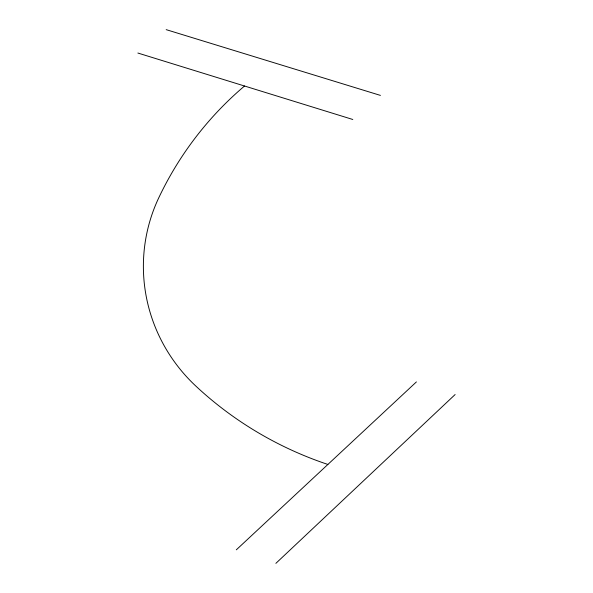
<?xml version="1.0" encoding="UTF-8"?>
<svg xmlns="http://www.w3.org/2000/svg" width="593" height="593" viewBox="0 0 593 593"><rect width="100%" height="100%" fill="white"/><g stroke="black" fill="none" stroke-linecap="round" stroke-linejoin="round"><path stroke-width="0.89" d="M275.878 563.35L455.127 394.538M236.318 549.822L416.405 381.914M166.188 29.65L380.424 95.399M137.873 53.036L352.798 119.482M244.524 86.007A365.636 348.751 45 0 0 158.842 197.632A166.448 163.194 17.1 0 0 195.875 386.11A343.888 325.12 19.9 0 0 327.885 464.452"/></g></svg>
